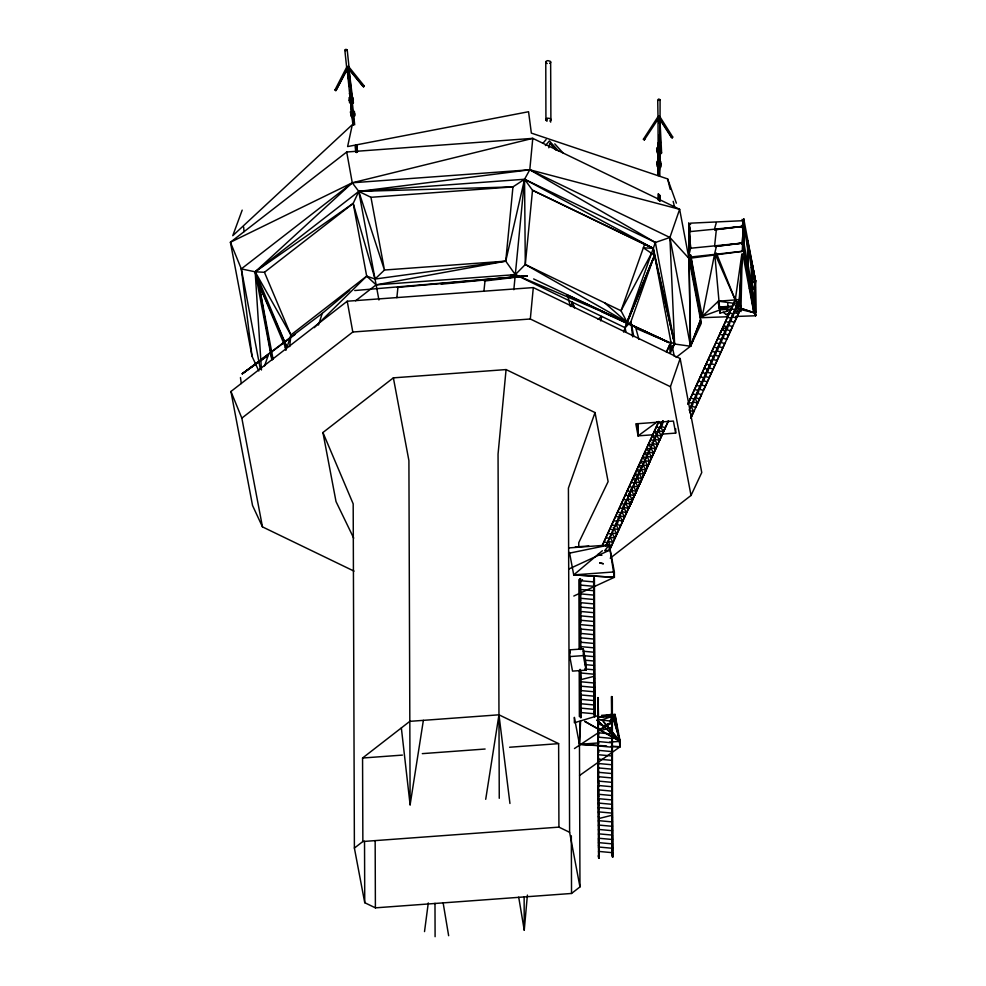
<?xml version="1.0" encoding="UTF-8"?>
<svg xmlns="http://www.w3.org/2000/svg" width="986" height="986" viewBox="0 0 986 986"><rect width="100%" height="100%" fill="white"/><g stroke="black" fill="none" stroke-linecap="round" stroke-linejoin="round"><path stroke-width="1.48" d="M689.004 224.34L688.918 255.164L690.619 255.041L702.254 316.444L700.565 316.568L689.497 258.159M736.727 311.896L739.389 311.699L741.004 308.347L742.175 254.252L739.253 299.645L741.016 311.588M580.125 721.493L579.46 744.331L600.893 745.897M580.618 720.68L579.46 744.331L606.563 745.934M742.15 226.435L714.653 229.8L742.15 226.435L742.162 227.778L743.826 219.262L742.236 251.245L743.937 251.122L744.134 252.157L743.826 219.262L742.138 220.728L690.508 223.169L690.508 224.525L688.807 223.292L688.918 255.164L690.594 248.238L688.807 223.292L690.533 231.562L742.15 226.435L743.826 219.262L755.461 280.665L755.584 315.766L735.581 316.481M260.218 368.604L241.323 268.907L230.416 242.26L352.273 182.792L529.79 169.777L669.901 237.478L674.609 344.028L670.406 352.717L670.961 342.265L653.287 248.336L655.37 242.47L669.901 237.478L679.637 209.315L532.785 138.36L346.715 152.004L230.416 242.26L252.022 356.266L258.837 370.982M742.064 254.277L739.364 302.875M743.826 219.262L742.212 244.454L743.826 219.262L743.949 254.363M688.006 257.321L743.937 251.122L755.584 315.766L751.628 291.72L751.825 292.756L751.517 261.204L755.461 280.665L755.572 312.525L753.859 305.857L755.461 280.665L747.573 240.387L747.881 271.939L747.684 270.904L755.584 315.766L755.375 311.49L755.572 312.525L753.871 312.648L741.164 309.653M751.517 261.204L755.461 280.665L753.859 305.857M518.71 897.161L524.244 930.168L527.399 895.078M353.715 538.159L336.016 501.566L322.927 432.521L393.377 377.848L506.077 369.577L498.053 454.09L499.261 798.303M625.974 332.208L625.124 327.722L515.296 274.65L505.744 261.142L524.552 179.255L529.79 169.777L532.785 138.36L352.273 182.792L241.323 268.907L252.022 356.266M610.223 558.162L691.026 495.453L670.418 386.697L530.32 318.996L533.303 287.579L347.232 301.223L230.946 391.479L252.539 505.485L262.461 526.881L354.011 571.116M513.829 289.724L524.552 179.255L358.781 191.407L255.177 271.816L241.323 268.907M510.736 275.402L515.296 274.65L525.304 264.507L532.514 190.249L524.552 179.255L512.954 186.884L370.958 197.299L358.781 191.407L352.273 182.792L346.715 152.004M289.711 346.567L290.882 334.981L264.445 272.284L255.177 271.816L261.45 369.996M396.853 297.673L397.937 287.37L397.259 287.419L527.227 275.87L484.323 281.035L485.001 280.985L483.904 291.289M714.702 245.12L716.341 229.676M424.522 931.585L428.281 902.942M714.135 256.274L702.254 316.444L718.4 301.174L733.757 303.281L735.273 299.941L741.805 254.289M401.351 727.914L410.114 804.847L423.364 720.359M485.716 799.301L498.965 714.813L409.819 721.345L362.565 758.024L362.86 841.514L354.393 848.083L364.746 902.708L375.395 907.847L571.535 893.464L579.965 886.919L579.472 745.675M750.753 289.329L753.797 289.181L755.461 280.665L753.772 282.132L749.2 282.353M571.104 306.584L572.09 302.086L574.604 307.595M600.708 320.894L601.694 316.395L598.046 319.23M346.862 67.578C345.753 65.852 350.35 66.148 348.526 67.627M354.64 114.265L354.381 111.418L352.125 110.457L350.338 111.973L351.139 114.746M349.118 100.387L349.919 99.167L352.778 99.241L353.419 102.667L350.745 103.505L349.525 102.556L349.056 97.725L351.731 96.887L352.951 97.836L353.37 100.005L352.557 101.225M548.783 147.777L549.806 143.352L556.005 150.18M753.797 289.181L755.461 280.665M346.641 67.245L344.841 50.187L345.889 49.3L347.208 49.867L348.995 66.912M347.208 49.867L346.739 50.569M661.027 151.043L660.768 148.22A2.046 1.257 -0.2 0 0 658.488 147.124A2.046 1.257 -0.2 0 0 656.701 148.516L657.107 150.698M661.076 164.773L660.805 161.963A2.046 1.257 -0.2 0 0 658.537 160.866A2.046 1.257 -0.2 0 0 656.75 162.259L657.157 164.44M658.007 117.433L657.711 99.845L658.759 99.031L660.09 99.672L660.053 117.285M660.09 99.672L659.042 100.486M657.773 117.075L658.821 116.262L660.139 116.903M690.533 231.562L688.807 223.292L690.594 248.238L742.212 243.111L716.403 246.352L714.739 253.266L716.428 253.143L735.273 299.941L737.738 302.985L739.253 299.645M662.148 425.533L663.097 421.786M692.529 405.221L694.132 398.973L690.644 398.184L688.709 402.436L692.197 403.225M723.601 325.861L727.089 326.649L725.166 334.155L728.654 334.944L732.536 326.44L729.048 325.651L730.971 318.145L727.483 317.344L729.418 313.092L732.906 313.881L730.983 321.399L734.471 322.188L740.905 308.359L753.871 312.648L743.937 251.122L688.931 258.394L669.901 237.478L690.508 346.234L676.039 357.462M733.239 315.89L734.841 309.629L731.353 308.84M735.186 311.638L736.776 305.377L733.288 304.588M611.406 718.856L611.628 714.172L598.514 717.451L598.527 720.384M714.653 228.444L716.317 222.626M264.445 272.284L353.198 203.399L358.781 191.407L512.954 186.884L505.744 261.142L375.037 279.038L366.681 276.142L290.882 334.981L287.025 347.343L285.311 346.986L258.887 284.276L255.177 271.816L352.273 182.792M264.568 365.929L268.229 355.293L242.186 373.817L322.644 313.067L349.697 290.389M318.515 325.023L322.212 313.4M670.418 386.697L680.155 358.534L533.303 287.579M506.077 369.577L595.026 412.567L568.417 488.082L569.612 832.307L579.965 886.919M623.583 332.072L653.287 248.336L532.514 190.249L644.573 244.405L621.032 310.763L627.047 322.299L653.262 258.689L625.124 327.722L630.929 321.633L654.47 255.275L643.365 247.806L653.287 248.336L674.609 344.028L671.737 347.577M242.186 210.129L232.77 235.691L352.335 124.643L347.614 146.569L528.558 111.726L531.355 133.098L667.633 178.922L676.359 203.165M688.955 258.48L690.508 346.234L700.578 319.797L690.508 346.234L674.609 344.028L670.961 342.265L666.302 351.903M690.508 346.234L701.243 323.322L689.128 259.429L690.508 346.234L700.861 321.337M666.672 352.101L669.63 345.014L670.406 352.717M624.865 501.923L628.526 508.616L634.294 495.65L630.683 489.155M661.828 426.79L665.316 427.579L628.526 508.616L632.359 499.902L628.748 493.407M648.233 453.313L644.745 452.525L649.799 461.621L628.526 508.616L634.294 495.65L630.806 494.861M644.351 461.83L640.863 461.029L645.929 470.125L628.526 508.616L642.046 478.629L636.993 469.546L640.481 470.334M628.526 508.616L638.176 487.146L633.111 478.05L636.599 478.839M688.339 403.089L735.704 299.017M602.002 546.022L658.771 421.441M602.372 545.505L658.315 422.748L661.803 423.536M606.131 545.406L662.9 420.837M605.885 546.256L663.023 420.849M610.063 548.82L630.411 504.154L627.527 498.965M640.493 473.588L643.981 474.377L647.864 465.873L642.798 456.777L646.286 457.566M648.246 456.567L651.734 457.356L657.563 444.6L652.498 435.504L655.986 436.305M656.01 439.559L659.498 440.348L668.459 420.677M609.619 550.102L668.434 421.022M687.698 404.346L735.778 299.115M727.089 326.649L721.666 330.113L719.718 334.365L723.206 335.154L721.296 342.66L724.784 343.461L703.462 390.246L699.974 389.458L701.884 381.952L698.396 381.163L696.461 385.415L699.949 386.204L698.039 393.71L701.527 394.511L695.709 407.267L692.221 406.478M689.066 410.102L739.82 298.696M736.727 308.791L739.833 301.975M742.803 254.24L753.871 312.648L741.004 308.347L736.924 308.655L739.907 302.123M690.853 417.904L693.762 411.519L690.878 406.331M728.654 334.944L726.719 339.196L723.231 338.408L725.141 330.902L721.666 330.113M690.964 417.965L740.794 308.618M691.026 495.453L701.761 472.528L680.155 358.534M352.52 103.505L353.111 102.618L348.625 66.58L336.423 89.751L335.844 90.626L334.969 89.948L346.875 66.814L348.625 66.58L364.191 85.942L363.6 86.817L362.725 86.139L346.875 66.814L352.926 125.086M335.844 90.626L347.171 69.069L348.539 79.336M651.561 253.217L621.032 310.763L525.304 264.507L524.552 179.255L655.37 242.47L674.609 344.028L671.54 347.442M643.402 139.211L644.869 139.1L644.289 139.926L643.402 139.211L658.019 116.668L659.782 116.545L672.735 137.054L672.144 137.892L671.269 137.165L658.019 116.668L658.13 148.874M644.289 139.926L659.782 116.545L659.893 148.75M352.433 117.507L349.599 93.436L350.301 92.388L351.361 93.202L349.599 93.436L353.321 125.284M353.518 120.736L354.208 119.676M661.606 152.855L661.014 153.693L660.139 152.966L661.606 152.855L659.967 120.292M658.019 161.864L657.958 143.586L658.66 142.588L659.72 143.463L659.733 148.023M543.224 142.908L546.133 139.544M545.406 145.546L549.399 140.936L558.68 151.178M736.924 308.655L739.956 305.635M314.263 327.672L366.681 276.142L353.198 203.399L255.177 271.816L271.877 359.939M569.477 552.431L573.729 574.9L602.372 550.743M268.229 355.293L242.186 373.817L295.221 334.34M355.576 300.792L376.122 284.855L505.744 261.142L384.454 270.028L375.037 279.038L353.198 203.399M262.461 526.881L241.841 418.126L352.803 332.011L530.32 318.996M580.076 581.555L582.492 579.694M662.148 434.099L675.681 433.1L673.401 421.071L635.822 423.832L638.102 435.861L657.452 421.651M579.571 775.501L620.12 746.735L620.095 741.349L614.993 714.382L612.047 714.591M730.601 312.858L726.374 314.67L723.206 312.279M736.505 311.268L740.905 308.359M574.468 748.534L598.564 732.561L598.219 730.059L601.287 730.429L611.665 727.36L612.096 729.64M612.084 725.24L611.653 722.96L602.397 728.469M726.374 314.67L730.33 312.414M599.833 729.196L607.536 725.573L603.605 725.869L598.108 723.958L598.551 728.605M568.7 569.07L609.274 550.336L609.249 544.95L568.626 547.933M573.803 596.037L614.377 577.303L614.364 571.917L609.249 544.95L568.639 553.319M607.228 724.229L612.072 722.048L609.841 721.012L598.095 719.558L598.527 721.838M702.254 316.444L720.051 309.887L732.327 308.988M603.605 725.869L611.653 722.96M601.226 720.076L612.059 716.452L598.514 717.451L598.083 715.17M353.21 117.124L355.009 115.596L354.59 113.415L353.37 112.478L350.696 113.316L350.954 116.151L352.175 117.1M598.169 715.614L574.37 722.75L574.357 717.352L579.46 744.331L597.528 743M714.961 256.261L720.063 313.117L731.304 310.146M580.458 677.345L580.89 679.625L594.003 676.359L594.435 678.639M659.387 153.816L661.027 153.064L660.768 150.242A2.046 1.257 -0.2 0 0 658.5 149.145A2.046 1.257 -0.2 0 0 656.701 150.538L657.12 152.719L658.34 153.717M659.437 167.546L661.076 166.794L660.817 163.984A2.046 1.257 -0.2 0 0 658.549 162.887A2.046 1.257 -0.2 0 0 656.75 164.28L657.169 166.449L658.389 167.46M598.514 717.451L604.529 716.181M334.969 89.948L336.423 89.751M362.725 86.139L364.191 85.942M378.932 299.978L358.781 191.407L529.79 169.777L679.637 209.315L688.931 258.394M742.212 243.111L714.714 246.475L716.403 246.352M441.136 284.202L527.227 275.87L354.75 290.537M671.269 137.165L672.735 137.054M749.237 288.171L753.785 287.838M718.412 304.403L718.4 301.174L739.352 299.633L741.004 308.347M733.757 303.281L737.738 302.985M718.806 307.077L732.586 306.067M735.63 305.845L738.662 305.623M726.349 307.878L728.038 307.755L718.93 307.94L726.349 307.878L727.039 310.541M637.313 423.586L638.102 435.861L653.126 434.764M575.269 546.959L588.815 545.973M609.274 550.336L604.689 550.669L609.249 544.95L614.377 577.303L573.729 574.9L614.364 571.917M569.76 649.86L583.305 648.874L586.054 663.393L586.078 670.123L572.533 671.121L569.785 656.59L569.76 649.86L570.315 652.769M569.785 656.59L583.33 655.604L586.078 670.123M598.021 697.595L598.662 858.103L598.021 697.595L598.502 715.589M611.566 696.597L612.331 698.852L612.54 857.08L611.566 696.597L612.466 833.651M598.453 699.875L597.676 697.62M601.509 715.368L610.544 714.702M612.072 720.852L609.841 721.012L611.64 718.572L612.072 720.852L611.073 720.051M362.565 758.024L402.387 755.103M422.304 753.637L485.112 749.027M509.614 747.24L558.631 743.641L558.926 827.131L569.612 832.307M609.558 742.113L620.095 741.349L613.6 718.794M612.392 714.567L615.005 719.768L614.993 714.382L620.12 746.735L611.603 746.685M362.86 841.514L558.926 827.131M612.047 837.225L612.479 839.505L598.502 838.223L599.007 858.079L598.231 855.823M612.109 854.8L612.885 857.056M718.93 307.509L732.598 306.868M735.63 306.72L738.674 306.572M700.183 317.751L727.878 316.752M573.729 574.9L614.377 577.303M611.086 746.192L620.12 746.735M580.36 649.515L580.125 580.668L594.102 581.95L593.658 579.669L593.695 586.99M581.567 593.979L594.139 595.137L593.708 592.857M583.157 651.241L594.336 652.264L593.905 649.984M584.575 655.764L594.361 656.664L593.929 654.384M584.587 660.152L594.373 661.051L593.942 658.771M584.599 664.552L594.385 665.451L593.954 663.171M584.624 668.939L594.398 669.851L593.966 667.571M612.491 842.438L612.466 835.105L598.49 833.823L598.921 836.103M612.528 851.226L612.503 843.905L598.527 842.611L598.958 844.891M612.54 857.08L612.528 852.693L598.551 851.399L598.983 853.679L598.613 844.916L598.97 849.291L598.539 847.011L612.516 848.293L612.084 846.013M734.866 312.882L738.354 313.671M732.931 317.135L736.419 317.923M725.536 321.596L729.024 322.397L727.113 329.903L730.601 330.692M717.783 338.617L721.271 339.406L719.361 346.912L722.849 347.713M715.848 342.869L719.336 343.67L717.414 351.176L720.902 351.965M718.967 356.217L715.479 355.428L717.389 347.922L713.901 347.134L711.966 351.386L715.454 352.175L713.544 359.68L717.032 360.469M710.031 355.638L713.519 356.427L711.609 363.933L715.096 364.721M713.149 368.986L709.661 368.185L711.584 360.679L708.047 359.68M711.214 373.238L707.726 372.437L709.637 364.931L706.149 364.142L704.214 368.394L707.702 369.195L705.791 376.701L709.279 377.49M702.278 372.659L705.766 373.447L703.844 380.953L707.332 381.742M700.331 376.911L703.819 377.7L701.909 385.206L705.397 385.994M692.579 393.919L696.067 394.72M699.579 398.763L696.091 397.962L698.014 390.456L694.477 389.458M694.156 402.226L697.644 403.015L694.748 397.814M690.274 410.731L693.762 411.519M656.368 427L659.856 427.788M659.88 431.042L663.368 431.831L660.484 426.642M657.921 432.053L654.433 431.252L659.498 440.348M657.945 435.294L661.433 436.083L657.822 429.6M650.563 439.756L654.051 440.557M654.075 443.811L657.563 444.6M652.103 444.809L648.615 444.02L653.681 453.104L650.193 452.315M652.128 448.063L655.616 448.852L652.005 442.357M650.168 449.061L646.68 448.273L651.734 457.356M646.311 460.819L649.799 461.621M644.376 465.084L647.864 465.873M642.416 466.082L638.928 465.293L643.981 474.377M642.441 469.336L645.929 470.125M638.534 474.586L635.046 473.798L640.111 482.881L636.623 482.092M638.558 477.84L642.046 478.629M631.176 482.302L634.664 483.091M634.688 486.344L638.176 487.146M629.241 486.554L632.729 487.355M632.741 490.597L636.229 491.398L633.345 486.197M627.293 490.818L630.781 491.607M625.358 495.071L628.846 495.859M628.871 499.113L632.359 499.902M623.423 499.323L626.911 500.112M626.923 503.365L630.411 504.154M621.476 503.575L624.964 504.364M624.988 507.617L628.476 508.406M619.541 507.827L623.029 508.616M623.053 511.87L626.541 512.671L622.93 506.175M617.606 512.091L621.094 512.88M621.118 516.122L624.606 516.923L621.71 511.722M615.671 516.344L619.159 517.132L617.236 524.638L620.724 525.427M619.171 520.386L622.659 521.175L619.048 514.68M613.723 520.596L617.211 521.384M611.788 524.848L615.276 525.637M615.301 528.89L618.789 529.679L615.893 524.49M609.853 529.1L613.341 529.889M613.366 533.143L616.842 533.931L613.23 527.448M607.906 533.352L611.394 534.153M611.419 537.395L614.907 538.196L612.023 532.995M605.971 537.604L609.459 538.405M609.484 541.647L612.972 542.448L610.075 537.247M604.036 541.869L607.524 542.657M608.707 546.17L611.037 546.7L608.14 541.499M519.536 276.45L515.296 274.65L376.122 284.855L366.681 276.142M522.37 277.658L612.898 316.272M615.732 317.467L627.047 322.299L654.47 255.275L674.609 344.028M533.611 278.927L669.075 342.512L635.871 328.338L638.94 339.394M345.556 50.73L344.841 50.187M644.573 244.405L653.287 248.336L524.552 179.255M601.78 311.859L669.075 342.512L567.16 295.134L669.075 342.512M558.631 743.641L498.965 714.813L509.947 803.467M584.636 721.419L597.762 728.802M600.388 730.281L620.095 741.349L613.748 720.224M525.304 264.507L627.047 322.299L604.652 302.85M584.932 721.395L597.96 728.79M600.56 730.269L620.095 741.349L603.407 721.444M529.79 169.777L655.37 242.47M601.287 730.429L598.12 728.346L598.551 730.638M346.875 66.814L347.922 67.627L348.625 66.58L351.977 98.44M596.789 720.199L610.112 732.29M612.331 734.299L620.095 741.349L603.149 721.456M597.097 720.174L620.095 741.349M554.785 143.87L562.895 152.818M349.833 69.957L363.6 86.817M660.706 120.082L672.144 137.892M290.882 334.981L255.177 271.816L287.025 347.343L258.887 284.276L272.05 359.779M689.658 411.877L691.827 415.772M715.947 256.015L735.273 299.941M322.927 432.521L353.185 503.871L354.393 848.083M230.946 391.479L241.841 418.126M572.09 302.086L574.333 307.805M358.781 191.407L384.454 270.028L370.958 197.299M667.633 178.922L670.221 189.386M673.179 201.354L674.646 207.331M567.702 295.393L570.228 306.19M672.156 345.901L674.301 356.34M747.573 240.387L747.881 271.939M718.4 301.174L720.063 313.117M633.751 336.497L630.929 321.633L632.655 336.855M595.026 412.567L608.115 481.612L578.757 542.694L578.782 547.316M593.683 584.069L594.114 586.35L580.138 585.055L580.569 587.336M593.72 597.245L594.164 599.525L580.187 598.243L580.618 600.523M593.745 601.645L594.176 603.925L580.199 602.643L580.631 604.923M593.757 606.045L594.188 608.325L580.212 607.031L580.643 609.311M593.769 610.433L594.201 612.713L580.224 611.431L580.655 613.711M593.782 614.833L594.225 617.113L580.249 615.819L580.68 618.099M593.806 619.22L594.238 621.5L580.261 620.219L580.692 622.499L580.532 578.548M593.818 623.62L594.25 625.9L580.273 624.606L580.729 634.22M593.831 628.008L594.262 630.3L580.286 629.006L580.717 631.287M593.843 632.408L594.275 634.688L580.298 633.394L580.742 638.608M593.868 636.796L594.299 639.088L580.323 637.794L580.766 643.008M611.677 731.748L612.121 734.04L598.145 732.746L598.576 735.026M593.88 641.196L594.311 643.476L580.335 642.194L580.779 647.395M611.702 736.148L612.133 738.428L598.157 737.134L598.601 743.814L598.169 741.534L612.146 742.828L611.714 740.548M593.892 645.596L594.324 647.876L580.347 646.582L580.779 648.862M611.727 744.935L612.158 747.215L598.182 745.934L598.638 752.601L598.206 750.321L612.183 751.615L611.739 749.335M580.125 580.668L580.557 582.948M611.764 753.723L612.195 756.003L598.219 754.721L598.662 759.935M580.581 591.736L580.15 589.455L594.127 590.737L593.695 588.457L594.484 715.885L593.991 577.636L594.102 584.883M611.776 758.123L612.207 760.403L598.231 759.109L598.675 764.323M580.162 593.843L580.594 596.136M611.788 762.511L612.22 764.791L598.243 763.509L598.687 768.723M593.991 671.959L594.422 674.239L580.446 672.957L580.89 679.625M611.801 766.911L612.244 769.191L598.268 767.909L598.699 773.11M611.825 771.298L612.257 773.591L598.28 772.297L598.724 777.51M594.016 680.747L594.447 683.027L580.471 681.745L580.914 686.959M611.838 775.699L612.269 777.979L598.292 776.697L598.749 786.298M594.028 685.147L594.459 687.427L580.483 686.133L580.927 691.346M611.85 780.099L612.281 782.379L598.305 781.085L598.736 783.365M594.053 689.534L594.484 691.815L580.507 690.533L580.951 695.746M611.862 784.486L612.306 786.766L598.329 785.485L599.007 858.079M594.065 693.934L594.496 696.215L580.52 694.92L580.964 700.134M611.887 788.886L612.318 791.166L598.342 789.872L598.773 792.152M594.077 698.322L594.509 700.615L580.532 699.32L580.976 704.534M611.899 793.274L612.331 795.566L598.354 794.272L598.785 796.552M594.09 702.722L594.521 705.002L580.544 703.721L581.013 713.322M611.912 797.674L612.343 799.954L598.366 798.66L598.798 800.952M594.114 707.11L594.546 709.402L580.569 708.108L581 710.388M611.924 802.062L612.355 804.354L598.391 803.06L598.822 805.34M594.127 711.51L594.558 713.79L580.581 712.508L581.025 717.722M611.949 806.462L612.38 808.742L598.403 807.46L598.835 809.74M611.961 810.862L612.392 813.142L598.416 811.848L598.847 814.128M612.405 817.53L611.973 815.249L598.859 818.528L598.428 816.248M611.986 819.649L612.417 821.93L598.44 820.635L598.884 822.928M612.01 824.037L612.442 826.317L598.465 825.035L598.896 827.316M612.023 828.437L612.454 830.717L598.477 829.423L598.909 831.716M612.035 832.825L612.466 835.105M612.072 841.625L612.503 843.905M612.096 850.413L612.528 852.693M258.887 284.276L273.097 359.274M393.377 377.848L408.907 460.622L410.114 804.847M347.232 301.223L352.803 332.011M751.739 267.933L755.288 288.023L755.288 286.679L755.572 312.525M747.795 247.129L751.542 268.241L751.825 292.756L751.714 262.239M744.048 227.347L747.598 247.437M747.844 263.804L755.35 304.699M744.097 244.023L747.659 264.112M443.108 902.708L448.642 935.702M690.619 255.041L700.565 316.568M240.461 377.564L241.299 383.554M348.921 82.282L349.512 86.682M350.092 91.082L350.486 94.015M349.599 93.436L351.558 108.46M353.124 120.465L353.518 123.472M356.451 146.002L357.24 152.004M348.502 72.114L348.884 75.109M349.463 79.583L349.845 82.578M351.213 100.005L352.47 110.678M352.84 113.723L354.097 124.396M356.636 145.731L357.363 151.832M352.791 120.514L353.321 125.025M356.156 149.096L356.513 152.103M355.626 145.004L356.513 152.583M727.693 303.368L728.038 306.399M352.15 100.732L354.689 124.84M356.907 145.94L357.536 151.967M348.403 72.188L348.724 75.219M349.525 82.799L349.845 85.831M351.09 99.919L352.199 110.469M352.52 113.476L353.629 124.026M355.847 145.127L356.488 151.154M355.145 146.174L355.786 152.201M243.641 227.014L244.047 231.624M658.019 116.668L658.155 118.936M659.104 135.218L659.88 148.529M659.153 119.047L659.4 123.57M660.127 137.128L660.447 143.143M658.192 160.471L657.958 143.586L658.217 152.707M659.412 195.277L659.585 201.354M658.747 147.124L658.66 142.588L658.673 147.16M658.796 150.131L658.993 160.706M659.042 163.725L659.264 175.791M659.622 195.413L659.696 199.948M657.958 143.586L658.254 161.852M658.229 163.54L658.377 174.275M658.648 194.217L658.722 200.355M751.825 292.756L751.542 266.898L751.542 268.241M550.644 61.982L550.891 119.626M742.125 219.385L742.138 220.728M675.669 428.737L675.681 433.1M659.905 151.807L659.942 162.542M659.954 165.611L659.264 171.207L659.252 166.609M659.745 151.08L659.782 161.729M659.794 164.785L659.831 175.446M659.905 195.24L659.917 201.329M659.141 135.945L659.178 148.208M659.203 152.805L659.227 162.012M658.685 150.205L658.722 160.866M658.734 163.91L658.771 174.571M658.845 194.365L658.858 198.938M658.143 151.943L658.155 155.012M658.032 164.909L658.069 175.57M658.13 193.848L658.155 199.936M638.053 424.202L638.102 435.861M611.899 696.572L612.454 854.776M598.527 720.976L598.539 724.772M598.551 729.8L598.588 737.959M594.422 578.388L594.903 716.625M594.114 587.816L594.57 716.723M583.305 648.874L583.33 655.604M580.199 579.435L580.36 623.978M580.372 627.047L580.434 647.013M580.581 690.027L580.52 670.049L580.261 716.921L580.088 669.309M580.594 693.096L580.68 717.672M579.78 578.683L580.027 649.343M578.893 579.632L579.127 648.899M579.213 670.443L579.374 716.625M571.325 835.771L571.535 893.464M550.656 119.281L550.669 122.153M547.045 118.308L547.045 121.179M545.776 62.303L545.924 119.959M524.133 896.767L524.244 930.168M434.986 903.299L435.097 936.7M375.161 841.046L375.395 907.847M364.524 841.231L364.746 902.708M546.392 120.699A2.502 1.528 -0.2 0 1 546.947 118.554A2.502 1.528 -0.2 0 1 550.434 118.887A2.502 1.528 -0.2 0 1 549.88 121.019M549.646 63.35A2.44 1.491 -0.2 0 0 550.188 61.255L547.957 60.651A2.44 1.491 -0.2 0 0 545.8 61.908A2.44 1.491 -0.2 0 0 547.218 63.511M601.67 555.204L598.182 554.415L601.67 555.204M603.284 563.721L599.796 562.92L603.284 563.721M285.965 349.956L285.311 346.986L285.878 349.956M350.843 96.961L350.301 92.388L350.782 96.911"/></g></svg>
